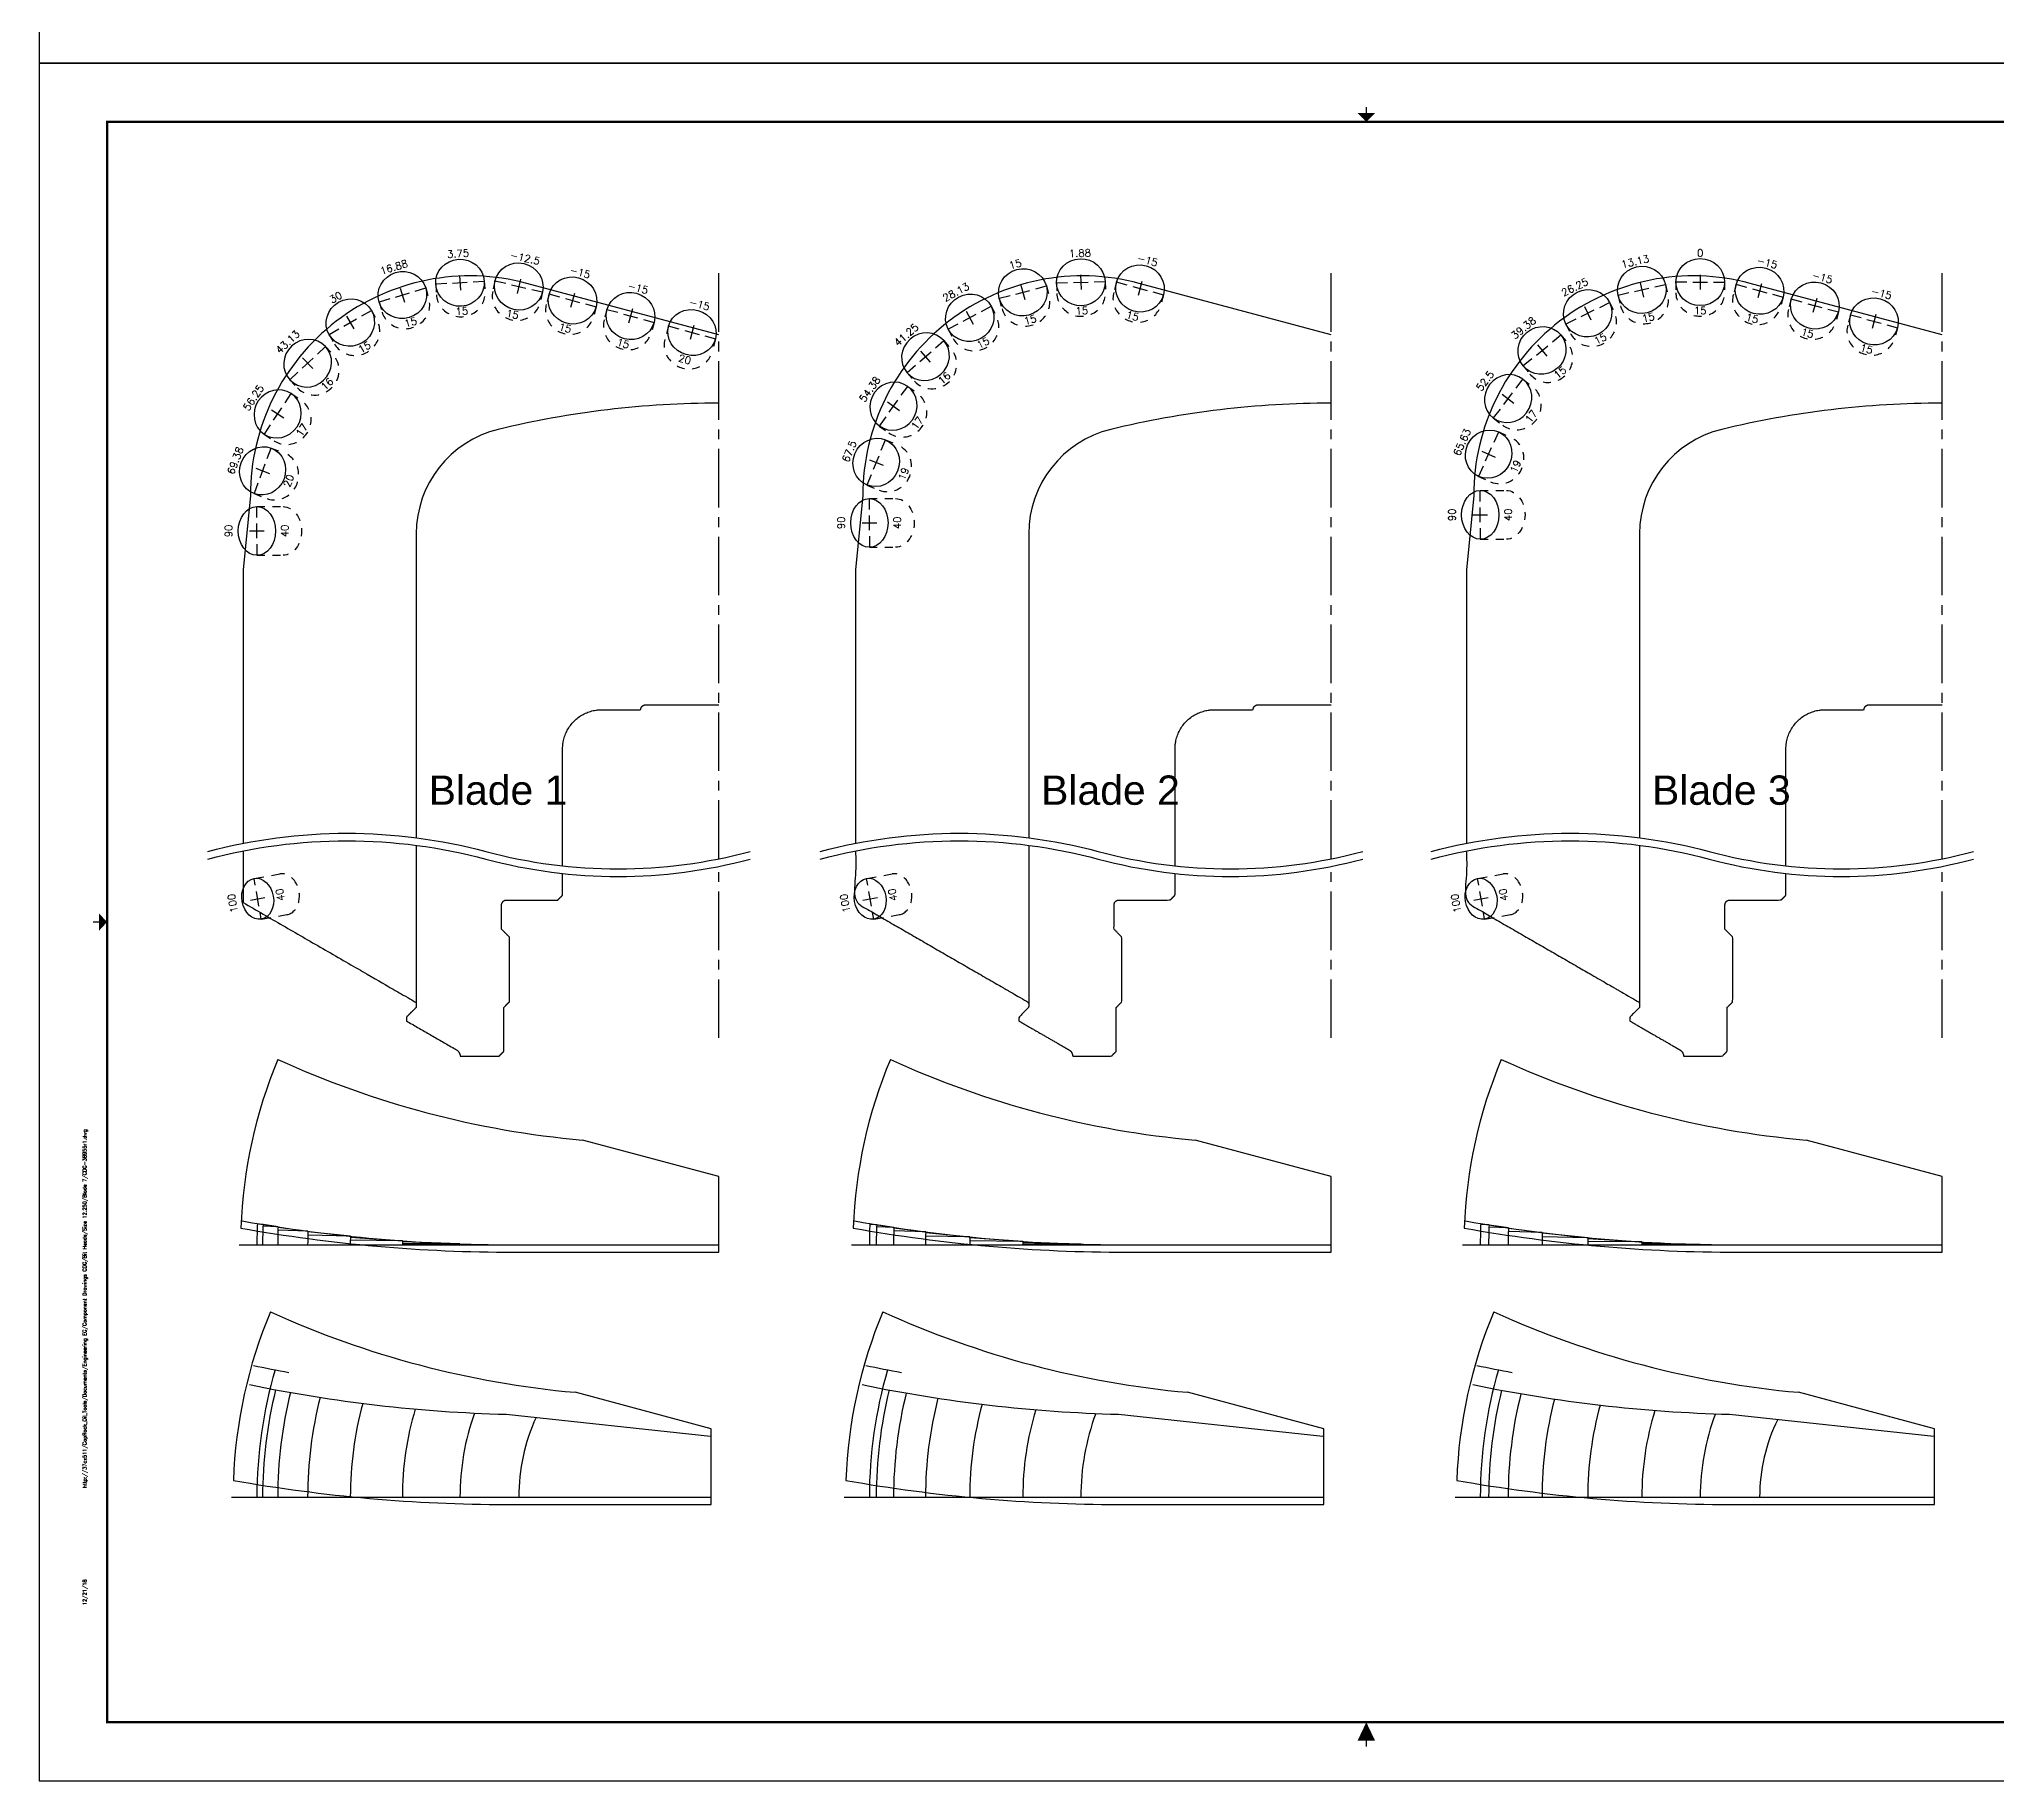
# Model space of a CAD drawing. Header units: inches. Extents: x -35.5 to 32.5, y -59 to 0.4.
# Drawn here: x -35.47 to -10.39, y -58.97 to -36.66 of the extents above; entities that cross this region are included whole.
import ezdxf
from ezdxf.enums import TextEntityAlignment as Align

# ---------------------------------------------------------------- set-up
doc = ezdxf.new("R2010")
doc.units = ezdxf.units.IN
doc.header["$MEASUREMENT"] = 0
doc.header["$PDMODE"] = 35
doc.linetypes.add('CENTER2', pattern=[1.125, 0.75, -0.125, 0.125, -0.125])
doc.linetypes.add('HIDDEN2', pattern=[0.1875, 0.125, -0.0625])
doc.layers.get('Defpoints').update_dxf_attribs({"color": 10})
for name, color, linetype, true_color in [('Blade_1', 30, 'Continuous', 0xff7f00), ('Blade_2', 7, 'Continuous', 0xcccc00), ('Blade_3', 7, 'Continuous', 0x00cc00)]:
    doc.layers.add(name, color=color, linetype=linetype, true_color=true_color)
for name, color, linetype in [('CLine', 5, 'CENTER2'), ('TEXT', 3, 'Continuous'), ('Title Block', 7, 'Continuous')]:
    doc.layers.add(name, color=color, linetype=linetype)
doc.styles.add('RomanD', font='romand.shx', dxfattribs={"width": 0.9})
doc.styles.add('RomanS', font='romans')
doc.styles.get("Standard").update_dxf_attribs({"font": 'arial.ttf'})

# ---------------------------------------------------------------- blocks, each defined once
blk = doc.blocks.new('COT_Dblock')
at = {"layer": 'Defpoints'}
blk.add_point((0.188, 0.188), dxfattribs=at)
at = {"layer": 'Title Block', "color": 8}
blk.add_lwpolyline([(0, 0), (34, 0), (34, 22), (0, 22)], close=True, dxfattribs=at)
at = {"layer": 'Title Block', "const_width": 0.015}
for points in [[(17, 21.438), (17, 21.363)], [(0.69, 11), (0.765, 11)], [(17, 0.438), (17, 0.513)]]:
    blk.add_lwpolyline(points, dxfattribs=at)
at = {"layer": 'Title Block', "const_width": 0.03}
blk.add_lwpolyline([(33.13, 21.25), (0.87, 21.25), (0.87, 0.75), (33.13, 0.75)], close=True, dxfattribs=at)
at = {"layer": 'Title Block'}
for points in [[(16.887, 21.363), (17.113, 21.363), (17, 21.25)], [(0.765, 10.887), (0.765, 11.113), (0.87, 11)], [(16.887, 0.513), (17.113, 0.513), (17, 0.75)]]:
    blk.add_solid(points, dxfattribs=at)
at = {"layer": 'Title Block', "color": 1, "style": 'RomanS', "flags": 8}
for tag, p in [('FNAME', (0.62, 3.75)), ('REVDATE', (0.62, 2.25)), ('USER', (0.62, 0.75))]:
    blk.add_attdef(tag, text='', height=0.047, rotation=90, dxfattribs=at).set_placement(p, align=Align.BOTTOM_LEFT)
at = {"layer": 'Title Block', "color": 3, "style": 'RomanS', "flags": 8}
blk.add_attdef('DRAWN', text='', height=0.11, dxfattribs=at).set_placement((28.7, 1.984), align=Align.MIDDLE_CENTER)
for tag, p in [('DDATE', (28.356, 1.672)), ('CHECK', (28.356, 1.406)), ('MATRL', (28.356, 1.149)), ('PDATE', (28.356, 0.883)), ('SCALE', (29.896, 0.855)), ('SHEET', (32.005, 0.855))]:
    blk.add_attdef(tag, text='', height=0.094, dxfattribs=at).set_placement(p, align=Align.MIDDLE_LEFT)
at = {"layer": 'Title Block', "color": 3, "style": 'RomanD', "width": 0.9, "flags": 8}
for tag, height, p in [('TITL1', 0.125, (31.337, 1.684)), ('TITL2', 0.094, (31.337, 1.514)), ('TITL3', 0.094, (31.337, 1.374))]:
    blk.add_attdef(tag, text='', height=height, dxfattribs=at).set_placement(p, align=Align.MIDDLE_CENTER)
at = {"layer": 'Title Block', "color": 3, "style": 'RomanS', "flags": 8}
for tag, p in [('FSCM#', (30.337, 1.121)), ('DWG#', (31.81, 1.121)), ('REV#', (32.97, 1.121))]:
    blk.add_attdef(tag, text='', height=0.094, dxfattribs=at).set_placement(p, align=Align.TOP_CENTER)
blk = doc.blocks.new('CMark')
at = {"layer": 'CLine'}
for p, q in [((-0.094, 0), (0.094, 0)), ((0, 0.094), (0, -0.094))]:
    blk.add_line(p, q, dxfattribs=at)
blk = doc.blocks.new('1313@40')
for p, q in [((-0.265, 0), (-0.177, 0)), ((0.177, 0), (0.264, 0))]:
    blk.add_line(p, q)
at = {"color": 8, "linetype": 'HIDDEN2'}
for p, q in [((-0.265, 0), (-0.265, -0.334)), ((0.264, 0), (0.264, -0.334))]:
    blk.add_line(p, q, dxfattribs=at)
blk.add_ellipse((0, 0), major_axis=(0.265, 0), ratio=0.765974)
blk.add_ellipse((0, -0.334), major_axis=(-0.265, 0), ratio=0.765974, start_param=0, end_param=3.141593, dxfattribs=at)
blk.add_blockref('CMark', (0, 0))
at = {"style": 'RomanS'}
blk.add_text('40', height=0.094, dxfattribs=at).set_placement((0, -0.292), align=Align.MIDDLE_CENTER)
blk.add_attdef('ANG', text='', height=0.094, dxfattribs=at).set_placement((0, 0.251), align=Align.BOTTOM_CENTER)
blk = doc.blocks.new('1613@20')
for p, q in [((-0.17, 0), (-0.312, 0)), ((0.171, 0), (0.312, 0))]:
    blk.add_line(p, q)
at = {"color": 8, "linetype": 'HIDDEN2', "ltscale": 0.5}
blk.add_line((-0.312, 0), (-0.312, -0.178), dxfattribs=at)
at = {"color": 8, "linetype": 'HIDDEN2', "ltscale": 0.5, "flags": 128}
blk.add_lwpolyline([(0.312, 0), (0.312, -0.178)], dxfattribs=at)
blk.add_ellipse((0, 0), major_axis=(-0.312, 0), ratio=0.939693, start_param=-3.141592653589793, end_param=3.141592653589793)
at = {"color": 8, "linetype": 'HIDDEN2', "ltscale": 0.5}
blk.add_ellipse((0, -0.178), major_axis=(-0.312, 0), ratio=0.939693, start_param=0, end_param=3.141593, dxfattribs=at)
blk.add_blockref('CMark', (0, 0))
at = {"style": 'RomanS'}
blk.add_text('20', height=0.094, dxfattribs=at).set_placement((0, -0.356), align=Align.MIDDLE_CENTER)
blk.add_attdef('ANG', text='', height=0.094, dxfattribs=at).set_placement((0, 0.298), align=Align.BOTTOM_CENTER)
blk = doc.blocks.new('1613@15')
for p, q in [((-0.17, 0), (-0.312, 0)), ((0.171, 0), (0.312, 0))]:
    blk.add_line(p, q)
at = {"color": 8, "linetype": 'HIDDEN2', "ltscale": 0.5}
blk.add_line((-0.312, 0), (-0.312, -0.135), dxfattribs=at)
at = {"color": 8, "linetype": 'HIDDEN2', "ltscale": 0.5, "flags": 128}
blk.add_lwpolyline([(0.312, 0), (0.312, -0.135)], dxfattribs=at)
blk.add_ellipse((0, 0), major_axis=(-0.312, 0), ratio=0.965926, start_param=-3.141592653589793, end_param=3.141592653589793)
at = {"color": 8, "linetype": 'HIDDEN2', "ltscale": 0.5}
blk.add_ellipse((0, -0.135), major_axis=(-0.312, 0), ratio=0.965926, start_param=0, end_param=3.141593, dxfattribs=at)
blk.add_blockref('CMark', (0, 0))
at = {"style": 'RomanS'}
blk.add_text('15', height=0.094, dxfattribs=at).set_placement((0, -0.364), align=Align.MIDDLE_CENTER)
blk.add_attdef('ANG', text='', height=0.094, dxfattribs=at).set_placement((0, 0.298), align=Align.BOTTOM_CENTER)
blk = doc.blocks.new('1613@16')
for p, q in [((-0.17, 0), (-0.312, 0)), ((0.171, 0), (0.312, 0))]:
    blk.add_line(p, q)
at = {"color": 8, "linetype": 'HIDDEN2', "ltscale": 0.5}
blk.add_line((-0.312, 0), (-0.312, -0.143), dxfattribs=at)
at = {"color": 8, "linetype": 'HIDDEN2', "ltscale": 0.5, "flags": 128}
blk.add_lwpolyline([(0.312, 0), (0.312, -0.143)], dxfattribs=at)
at = {"extrusion": (0, 0, -1)}
blk.add_ellipse((0, 0), major_axis=(-0.312, 0), ratio=0.961248, start_param=-3.141592653589793, end_param=3.141592653589793, dxfattribs=at)
at = {"color": 8, "linetype": 'HIDDEN2', "ltscale": 0.5}
blk.add_ellipse((0, -0.143), major_axis=(0.312, 0), ratio=0.953717, start_param=3.141593, end_param=6.283185, dxfattribs=at)
blk.add_blockref('CMark', (0, 0))
at = {"style": 'RomanS'}
blk.add_text('16', height=0.094, dxfattribs=at).set_placement((0, -0.364), align=Align.MIDDLE_CENTER)
blk.add_attdef('ANG', text='', height=0.094, dxfattribs=at).set_placement((0, 0.298), align=Align.BOTTOM_CENTER)
blk = doc.blocks.new('1613@17')
for p, q in [((-0.17, 0), (-0.313, 0)), ((0.171, 0), (0.312, 0))]:
    blk.add_line(p, q)
at = {"color": 8, "linetype": 'HIDDEN2', "ltscale": 0.5}
blk.add_line((-0.313, 0), (-0.313, -0.152), dxfattribs=at)
at = {"color": 8, "linetype": 'HIDDEN2', "ltscale": 0.5, "flags": 128}
blk.add_lwpolyline([(0.312, 0), (0.312, -0.152)], dxfattribs=at)
blk.add_ellipse((0, 0), major_axis=(-0.312, 0), ratio=0.95632, start_param=3.141593, end_param=9.424778)
at = {"color": 8, "linetype": 'HIDDEN2', "ltscale": 0.5}
blk.add_ellipse((0, -0.152), major_axis=(-0.312, 0), ratio=0.95632, start_param=0, end_param=3.141593, dxfattribs=at)
blk.add_blockref('CMark', (0, 0))
at = {"style": 'RomanS'}
blk.add_text('17', height=0.094, dxfattribs=at).set_placement((0.001, -0.373), align=Align.MIDDLE_CENTER)
blk.add_attdef('ANG', text='', height=0.094, dxfattribs=at).set_placement((0, 0.298), align=Align.BOTTOM_CENTER)
blk = doc.blocks.new('1613@40')
for p, q in [((-0.17, 0), (-0.312, 0)), ((0.171, 0), (0.312, 0))]:
    blk.add_line(p, q)
at = {"color": 8, "linetype": 'HIDDEN2', "ltscale": 0.5}
blk.add_line((-0.312, 0), (-0.312, -0.334), dxfattribs=at)
at = {"color": 8, "linetype": 'HIDDEN2', "ltscale": 0.5, "flags": 128}
blk.add_lwpolyline([(0.312, 0), (0.312, -0.334)], dxfattribs=at)
at = {"extrusion": (0, 0, -1)}
blk.add_ellipse((0, 0), major_axis=(-0.312, 0), ratio=0.76608, start_param=3.141593, end_param=9.424778, dxfattribs=at)
at = {"color": 8, "linetype": 'HIDDEN2', "ltscale": 0.5, "extrusion": (0, 0, -1)}
blk.add_ellipse((0, -0.334), major_axis=(-0.312, 0), ratio=0.76608, start_param=3.141593, end_param=6.283185, dxfattribs=at)
blk.add_blockref('CMark', (0, 0))
at = {"style": 'RomanS'}
blk.add_text('40', height=0.094, dxfattribs=at).set_placement((0, -0.356), align=Align.MIDDLE_CENTER)
blk.add_attdef('ANG', text='', height=0.094, dxfattribs=at).set_placement((0, 0.287), align=Align.BOTTOM_CENTER)
blk = doc.blocks.new('1613@19')
for p, q in [((-0.17, 0), (-0.313, 0)), ((0.171, 0), (0.312, 0))]:
    blk.add_line(p, q)
at = {"color": 8, "linetype": 'HIDDEN2', "ltscale": 0.5}
blk.add_line((-0.313, 0), (-0.313, -0.169), dxfattribs=at)
at = {"color": 8, "linetype": 'HIDDEN2', "ltscale": 0.5, "flags": 128}
blk.add_lwpolyline([(0.312, 0), (0.312, -0.169)], dxfattribs=at)
at = {"extrusion": (0, 0, -1)}
blk.add_ellipse((0, 0), major_axis=(-0.312, 0), ratio=0.945519, start_param=3.141593, end_param=9.424778, dxfattribs=at)
at = {"color": 8, "linetype": 'HIDDEN2', "ltscale": 0.5}
blk.add_ellipse((0, -0.169), major_axis=(0.312, 0), ratio=0.945519, start_param=3.141593, end_param=6.283185, dxfattribs=at)
blk.add_blockref('CMark', (0, 0))
at = {"style": 'RomanS'}
blk.add_text('19', height=0.094, dxfattribs=at).set_placement((0, -0.379), align=Align.MIDDLE_CENTER)
blk.add_attdef('ANG', text='', height=0.094, dxfattribs=at).set_placement((0, 0.298), align=Align.BOTTOM_CENTER)

msp = doc.modelspace()

# ---------------------------------------------------------------- linework, layer by layer
for p, q in [((-26.76603, -40.44541), (-29.22403, -39.78679)), ((-18.92092, -40.44541), (-21.37892, -39.78679)), ((-11.09572, -40.44541), (-13.55372, -39.78679)), ((-32.76603, -42.50466), (-32.85978, -43.45475)), ((-24.92092, -42.50466), (-25.01467, -43.45475)), ((-17.09572, -42.50466), (-17.18947, -43.45475)), ((-32.85978, -43.45475), (-32.85978, -46.9589)), ((-25.01467, -43.45475), (-25.01467, -46.9589)), ((-17.18947, -43.45475), (-17.18947, -46.9589)), ((-30.64103, -46.98469), (-30.64103, -49.01584)), ((-22.79592, -46.98469), (-22.79592, -49.01584)), ((-14.97072, -46.98469), (-14.97072, -49.01584))]:
    msp.add_line(p, q)
at = {"color": 7, "linetype": 'Continuous'}
for p, q in [((-26.76603, -51.22727), (-28.50926, -50.76017)), ((-18.92092, -51.22727), (-20.66415, -50.76017)), ((-11.09572, -51.22727), (-12.83894, -50.76017)), ((-26.76603, -52.19602), (-26.76603, -51.22727)), ((-18.92092, -52.19602), (-18.92092, -51.22727)), ((-11.09572, -52.19602), (-11.09572, -51.22727)), ((-29.39103, -52.19602), (-26.76603, -52.19602)), ((-21.54592, -52.19602), (-18.92092, -52.19602)), ((-13.72072, -52.19602), (-11.09572, -52.19602)), ((-26.86176, -54.45811), (-28.60498, -53.99101)), ((-19.01665, -54.45811), (-20.75988, -53.99101)), ((-11.19145, -54.45811), (-12.93467, -53.99101)), ((-26.86176, -55.42686), (-26.86176, -54.45811)), ((-19.01665, -55.42686), (-19.01665, -54.45811)), ((-11.19145, -55.42686), (-11.19145, -54.45811)), ((-29.48676, -55.42686), (-26.86176, -55.42686)), ((-21.64165, -55.42686), (-19.01665, -55.42686)), ((-13.81645, -55.42686), (-11.19145, -55.42686))]:
    msp.add_line(p, q, dxfattribs=at)
for points in [[(-33.311, -47.06333, -0.1312544), (-29.74983, -47.06333, 0.1312544), (-26.36288, -47.06333)], [(-25.46589, -47.06333, -0.1312544), (-21.90472, -47.06333, 0.1312544), (-18.51777, -47.06333)], [(-17.64068, -47.06333, -0.1312544), (-14.07951, -47.06333, 0.1312544), (-10.69257, -47.06333)], [(-33.311, -47.16084, -0.1312544), (-29.74983, -47.16084, 0.1312544), (-26.36288, -47.16084)], [(-25.46589, -47.16084, -0.1312544), (-21.90472, -47.16084, 0.1312544), (-18.51777, -47.16084)], [(-17.64068, -47.16084, -0.1312544), (-14.07951, -47.16084, 0.1312544), (-10.69257, -47.16084)]]:
    msp.add_lwpolyline(points, format="xyb")
for centre, radius, start, end in [((-29.95228, -42.50466), 2.81375, 75, 180), ((-22.10717, -42.50466), 2.81375, 75, 180), ((-14.28197, -42.50466), 2.81375, 75, 180), ((-26.76603, -52.10227), 6.125, 157.195623, 177.995729), ((-18.92092, -52.10227), 6.125, 157.195623, 177.995729), ((-11.09572, -52.10227), 6.125, 157.195623, 177.995729), ((-29.39103, -32.19602), 20, 259.932245, 270), ((-21.54592, -32.19602), 20, 259.932245, 270), ((-13.72072, -32.19602), 20, 259.932245, 270), ((-26.86176, -55.33311), 6.125, 157.195623, 177.995729), ((-19.01665, -55.33311), 6.125, 157.195623, 177.995729), ((-11.19145, -55.33311), 6.125, 157.195623, 177.995729), ((-29.48676, -35.42686), 20, 259.932245, 270), ((-21.64165, -35.42686), 20, 259.932245, 270), ((-13.81645, -35.42686), 20, 259.932245, 270)]:
    msp.add_arc(centre, radius, start, end)
for centre in [(-27.43731, -38.80815), (-19.5922, -38.80815), (-11.767, -38.80815), (-27.53304, -42.03899), (-19.68793, -42.03899), (-11.86272, -42.03899)]:
    msp.add_arc(centre, 12, 245.507161, 264.875, dxfattribs=at)
for points in [[(-32.85978, -47.0564), (-32.85978, -47.3866), (-32.85978, -47.7168)], [(-28.76603, -47.6228), (-28.76603, -47.48371), (-28.76603, -47.34462)], [(-28.82853, -47.6853), (-28.79728, -47.65405), (-28.76603, -47.6228)], [(-29.44838, -48.1592), (-29.49783, -48.10975), (-29.54728, -48.0603)], [(-29.44838, -48.99015), (-29.44838, -48.57467), (-29.44838, -48.1592)], [(-29.51853, -49.0603), (-29.48346, -49.02522), (-29.44838, -48.99015)], [(-29.51853, -49.6228), (-29.51853, -49.34155), (-29.51853, -49.0603)], [(-30.76603, -49.1853), (-30.76603, -49.20977), (-30.76603, -49.23424)], [(-29.58103, -49.6853), (-29.54978, -49.65405), (-29.51853, -49.6228)], [(-30.07853, -49.6853), (-29.82978, -49.6853), (-29.58103, -49.6853)]]:
    msp.add_open_spline(points, degree=2, dxfattribs=at)
for points, weights, knots in [([(-25.01467, -47.0564), (-25.01467, -47.3866), (-25.01467, -47.7168), (-24.0928, -48.24904), (-23.17092, -48.78129), (-22.99124, -48.88503), (-22.81155, -48.98877), (-22.79592, -48.9978), (-22.79592, -49.01584), (-22.79592, -49.03159), (-22.79592, -49.04735), (-22.79592, -49.0603), (-22.80508, -49.06945), (-22.863, -49.12737), (-22.92092, -49.1853), (-22.92092, -49.20977), (-22.92092, -49.23424), (-22.60061, -49.41917), (-22.2803, -49.60411), (-22.23342, -49.63117), (-22.23342, -49.6853), (-21.98467, -49.6853), (-21.73592, -49.6853), (-21.70467, -49.65405), (-21.67342, -49.6228), (-21.67342, -49.34155), (-21.67342, -49.0603), (-21.63835, -49.02522), (-21.60327, -48.99015), (-21.60327, -48.57467), (-21.60327, -48.1592), (-21.65272, -48.10975), (-21.70217, -48.0603), (-21.70217, -47.90405), (-21.70217, -47.7478), (-21.70217, -47.6853), (-21.63967, -47.6853), (-21.31155, -47.6853), (-20.98342, -47.6853), (-20.95217, -47.65405), (-20.92092, -47.6228), (-20.92092, -47.48371), (-20.92092, -47.34462)], [1, 1, 1, 1, 1, 1, 1, 0.866025403784, 1, 1, 1, 0.923879532511, 1, 1, 1, 1, 1, 1, 1, 0.866025403784, 1, 1, 1, 1, 1, 1, 1, 1, 1, 1, 1, 1, 1, 1, 1, 0.707106781187, 1, 1, 1, 1, 1, 1, 1], [4.59383811, 4.59383811, 4.59383811, 4.8139707, 4.8139707, 5.8139707, 5.8139707, 6.8139707, 6.8139707, 7.86116825, 7.86116825, 8.86116825, 8.86116825, 9.64656642, 9.64656642, 10.64656642, 10.64656642, 11.64656642, 11.64656642, 12.64656642, 12.64656642, 13.69376397, 13.69376397, 14.69376397, 14.69376397, 15.69376397, 15.69376397, 16.69376397, 16.69376397, 17.69376397, 17.69376397, 18.69376397, 18.69376397, 19.69376397, 19.69376397, 20.69376397, 20.69376397, 22.26456029, 22.26456029, 23.26456029, 23.26456029, 24.26456029, 24.26456029, 24.41291801, 24.41291801, 24.41291801]), ([(-17.18947, -47.0564), (-17.18947, -47.3866), (-17.18947, -47.7168), (-16.26759, -48.24904), (-15.34572, -48.78129), (-15.16603, -48.88503), (-14.98634, -48.98877), (-14.97072, -48.9978), (-14.97072, -49.01584), (-14.97072, -49.03159), (-14.97072, -49.04735), (-14.97072, -49.0603), (-14.97987, -49.06945), (-15.0378, -49.12737), (-15.09572, -49.1853), (-15.09572, -49.20977), (-15.09572, -49.23424), (-14.77541, -49.41917), (-14.45509, -49.60411), (-14.40822, -49.63117), (-14.40822, -49.6853), (-14.15947, -49.6853), (-13.91072, -49.6853), (-13.87947, -49.65405), (-13.84822, -49.6228), (-13.84822, -49.34155), (-13.84822, -49.0603), (-13.81314, -49.02522), (-13.77807, -48.99015), (-13.77807, -48.57467), (-13.77807, -48.1592), (-13.82752, -48.10975), (-13.87697, -48.0603), (-13.87697, -47.90405), (-13.87697, -47.7478), (-13.87697, -47.6853), (-13.81447, -47.6853), (-13.48634, -47.6853), (-13.15822, -47.6853), (-13.12697, -47.65405), (-13.09572, -47.6228), (-13.09572, -47.48371), (-13.09572, -47.34462)], [1, 1, 1, 1, 1, 1, 1, 0.866025403784, 1, 1, 1, 0.923879532511, 1, 1, 1, 1, 1, 1, 1, 0.866025403784, 1, 1, 1, 1, 1, 1, 1, 1, 1, 1, 1, 1, 1, 1, 1, 0.707106781187, 1, 1, 1, 1, 1, 1, 1], [4.59383811, 4.59383811, 4.59383811, 4.8139707, 4.8139707, 5.8139707, 5.8139707, 6.8139707, 6.8139707, 7.86116825, 7.86116825, 8.86116825, 8.86116825, 9.64656642, 9.64656642, 10.64656642, 10.64656642, 11.64656642, 11.64656642, 12.64656642, 12.64656642, 13.69376397, 13.69376397, 14.69376397, 14.69376397, 15.69376397, 15.69376397, 16.69376397, 16.69376397, 17.69376397, 17.69376397, 18.69376397, 18.69376397, 19.69376397, 19.69376397, 20.69376397, 20.69376397, 22.26456029, 22.26456029, 23.26456029, 23.26456029, 24.26456029, 24.26456029, 24.41291801, 24.41291801, 24.41291801]), ([(-32.85978, -47.7168), (-31.93791, -48.24904), (-31.01603, -48.78129), (-30.83635, -48.88503), (-30.65666, -48.98877), (-30.64103, -48.9978), (-30.64103, -49.01584), (-30.64103, -49.03159), (-30.64103, -49.04735), (-30.64103, -49.0603), (-30.65019, -49.06945), (-30.70811, -49.12737), (-30.76603, -49.1853)], [1, 1, 1, 1, 1, 0.866025403784, 1, 1, 1, 0.923879532511, 1, 1, 1], [4.8139707, 4.8139707, 4.8139707, 5.8139707, 5.8139707, 6.8139707, 6.8139707, 7.86116825, 7.86116825, 8.86116825, 8.86116825, 9.64656642, 9.64656642, 10.64656642, 10.64656642, 10.64656642]), ([(-29.54728, -48.0603), (-29.54728, -47.90405), (-29.54728, -47.7478), (-29.54728, -47.6853), (-29.48478, -47.6853), (-29.15666, -47.6853), (-28.82853, -47.6853)], [1, 1, 1, 0.707106781187, 1, 1, 1], [19.69376397, 19.69376397, 19.69376397, 20.69376397, 20.69376397, 22.26456029, 22.26456029, 23.26456029, 23.26456029, 23.26456029]), ([(-30.76603, -49.23424), (-30.44572, -49.41917), (-30.12541, -49.60411), (-30.07853, -49.63117), (-30.07853, -49.6853)], [1, 1, 1, 0.866025403784, 1], [11.64656642, 11.64656642, 11.64656642, 12.64656642, 12.64656642, 13.69376397, 13.69376397, 13.69376397])]:
    msp.add_rational_spline(points, weights, degree=2, knots=knots, dxfattribs=at)
at = {"layer": 'CLine'}
for p, q in [((-26.76603, -49.45205), (-26.76603, -47.255)), ((-18.92092, -49.45205), (-18.92092, -47.255)), ((-11.09572, -49.45205), (-11.09572, -47.255))]:
    msp.add_line(p, q, dxfattribs=at)
at = {"layer": 'Defpoints', "linetype": 'Continuous'}
for p, q in [((-32.90957, -52.10227), (-26.76603, -52.10227)), ((-25.06446, -52.10227), (-18.92092, -52.10227)), ((-17.23926, -52.10227), (-11.09572, -52.10227)), ((-29.48922, -54.27256), (-26.87169, -54.55133)), ((-21.64411, -54.27256), (-19.02658, -54.55133)), ((-13.81891, -54.27256), (-11.20137, -54.55133)), ((-33.0053, -55.33311), (-26.86176, -55.33311)), ((-25.16019, -55.33311), (-19.01665, -55.33311)), ((-17.33499, -55.33311), (-11.19145, -55.33311))]:
    msp.add_line(p, q, dxfattribs=at)
at = {"layer": 'Defpoints'}
for centre, radius, start, end in [((-29.39103, -32.19602), 19.90625, 259.932245, 270), ((-21.54592, -32.19602), 19.90625, 259.932245, 270), ((-13.72072, -32.19602), 19.90625, 259.932245, 270), ((-28.97319, -35.40462), 18.625, 258.376864, 259.797239), ((-21.12808, -35.40462), 18.625, 258.376864, 259.797239), ((-13.30287, -35.40462), 18.625, 258.376864, 259.797239), ((-28.97319, -35.40462), 18.875, 258.376864, 268.433365), ((-21.12808, -35.40462), 18.875, 258.376864, 268.433365), ((-13.30287, -35.40462), 18.875, 258.376864, 268.433365)]:
    msp.add_arc(centre, radius, start, end, dxfattribs=at)
at = {"layer": 'TEXT'}
for p, q in [((-32.60334, -51.84137), (-32.67576, -51.83813)), ((-32.67537, -51.82959), (-32.60334, -51.84137)), ((-32.41128, -51.87181), (-32.6043, -51.86393)), ((-32.41128, -51.87181), (-32.60338, -51.84233)), ((-32.41143, -51.87558), (-32.02889, -51.92672)), ((-24.74313, -51.84383), (-24.83073, -51.83995)), ((-24.83027, -51.82965), (-24.74313, -51.84383)), ((-24.52268, -51.87844), (-24.74422, -51.86959)), ((-24.52268, -51.87844), (-24.74319, -51.84509)), ((-24.52285, -51.88271), (-24.11509, -51.93578)), ((-16.89866, -51.84696), (-17.00563, -51.84225)), ((-17.00507, -51.82975), (-16.89866, -51.84696)), ((-16.65015, -51.88554), (-16.89986, -51.8758)), ((-16.65015, -51.88554), (-16.89873, -51.84855)), ((-16.65034, -51.89033), (-16.21796, -51.94501)), ((-32.02889, -51.92672), (-32.41284, -51.91391)), ((-31.4843, -51.9919), (-32.03037, -51.97913)), ((-31.4843, -51.9919), (-32.02913, -51.93429)), ((-30.81812, -52.05105), (-31.48522, -52.04262)), ((-31.48455, -52.00315), (-30.81812, -52.05105)), ((-30.08057, -52.09032), (-30.81842, -52.08766)), ((-30.08057, -52.09032), (-30.81827, -52.06475)), ((-24.11509, -51.93578), (-24.52428, -51.92266)), ((-23.55039, -52.00109), (-24.11651, -51.98872)), ((-24.11534, -51.94391), (-23.55039, -52.00109)), ((-22.87075, -52.05813), (-23.5512, -52.05053)), ((-22.87075, -52.05813), (-23.55063, -52.01279)), ((-22.12749, -52.09377), (-22.87098, -52.0918)), ((-22.12749, -52.09377), (-22.87088, -52.07204)), ((-16.21796, -51.94501), (-16.65176, -51.93169)), ((-15.63401, -52.01011), (-16.21932, -51.99822)), ((-15.63401, -52.01011), (-16.21822, -51.95369)), ((-14.94198, -52.06477), (-15.63473, -52.05802)), ((-15.63424, -52.02222), (-14.94198, -52.06477)), ((-14.19418, -52.09664), (-14.94216, -52.09528)), ((-14.19418, -52.09664), (-14.94209, -52.07884))]:
    msp.add_line(p, q, dxfattribs=at)
for centre, radius, start in [((-26.76603, -52.10227), 5.91563, 177.356756), ((-26.76603, -52.10227), 5.84313, 177.44088), ((-26.76603, -52.10227), 5.64994, 177.662323), ((-18.92092, -52.10227), 5.91563, 177.356756), ((-18.92092, -52.10227), 5.82794, 177.458437), ((-18.92092, -52.10227), 5.60623, 177.711853), ((-11.09572, -52.10227), 5.91563, 177.356756), ((-11.09572, -52.10227), 5.80856, 177.480809), ((-11.09572, -52.10227), 5.55866, 177.765496), ((-26.76603, -52.10227), 5.26578, 178.089526), ((-26.76603, -52.10227), 4.71956, 178.660025), ((-26.76603, -52.10227), 4.05241, 179.275797), ((-26.76603, -52.10227), 3.31456, 179.7935), ((-18.92092, -52.10227), 5.19683, 178.164129), ((-18.92092, -52.10227), 4.63057, 178.748001), ((-18.92092, -52.10227), 3.95007, 179.359813), ((-18.92092, -52.10227), 3.20658, 179.84817), ((-11.09572, -52.10227), 5.12466, 178.241478), ((-11.09572, -52.10227), 4.53923, 178.836623), ((-11.09572, -52.10227), 3.84644, 179.441431), ((-11.09572, -52.10227), 3.09846, 179.895869), ((-26.86176, -55.33311), 5.8199, 163.729152), ((-19.01665, -55.33311), 5.8199, 163.729152), ((-11.19145, -55.33311), 5.8199, 163.729152), ((-26.86176, -55.33311), 5.7474, 166.15818), ((-26.86176, -55.33311), 5.55422, 166.034714), ((-26.86176, -55.33311), 5.17005, 165.696035), ((-26.86176, -55.33311), 4.62383, 164.94755), ((-19.01665, -55.33311), 5.73222, 166.149494), ((-19.01665, -55.33311), 5.5105, 166.002701), ((-19.01665, -55.33311), 5.1011, 165.620421), ((-19.01665, -55.33311), 4.53484, 164.78899), ((-11.19145, -55.33311), 5.71283, 166.138162), ((-11.19145, -55.33311), 5.46293, 165.966066), ((-11.19145, -55.33311), 5.02893, 165.535921), ((-11.19145, -55.33311), 4.4435, 164.613765), ((-26.86176, -55.33311), 3.95668, 163.428591), ((-26.86176, -55.33311), 3.21883, 160.470432), ((-26.86176, -55.33311), 2.46583, 155.570014), ((-19.01665, -55.33311), 3.85435, 163.11557), ((-19.01665, -55.33311), 3.11085, 159.865224), ((-11.19145, -55.33311), 3.75072, 162.771529), ((-11.19145, -55.33311), 3.00274, 159.19961), ((-11.19145, -55.33311), 2.24183, 153.660167)]:
    msp.add_arc(centre, radius, start, 180, dxfattribs=at)

# ---------------------------------------------------------------- block references
at = {"rotation": 99.99999999999999}
for p in [(-32.67153, -47.66957), (-24.82642, -47.66957), (-17.00122, -47.66957)]:
    msp.add_blockref('1313@40', p, dxfattribs=at).add_auto_attribs({'ANG': '100'})
at = {"layer": 'Blade_1'}
for name, p, rotation, values in [('1613@15', (-30.08059, -39.77807), 3.75, {'ANG': '3.75'}), ('1613@15', (-30.81844, -39.93601), 16.88, {'ANG': '16.88'}), ('1613@15', (-29.32759, -39.82663), 347.5, {'ANG': '-12.5'}), ('1613@15', (-28.6387, -40.00613), 345, {'ANG': '-15'}), ('1613@15', (-31.48559, -40.28854), 30, {'ANG': '30'}), ('1613@15', (-27.89629, -40.20506), 345, {'ANG': '-15'}), ('1613@20', (-27.10867, -40.4161), 345, {'ANG': '-15'}), ('1613@16', (-32.03181, -40.80913), 43.13, {'ANG': '43.13'}), ('1613@17', (-32.41598, -41.45858), 56.25, {'ANG': '56.25'}), ('1613@20', (-32.60917, -42.188), 69.38, {'ANG': '69.38'}), ('1613@40', (-32.68166, -42.95797), 90, {'ANG': '90'})]:
    msp.add_blockref(name, p, dxfattribs=dict(at, rotation=rotation)).add_auto_attribs(values)
at = {"layer": 'Blade_2'}
for name, p, rotation, values in [('1613@15', (-22.12751, -39.77228), 1.88, {'ANG': '1.88'}), ('1613@15', (-22.871, -39.90109), 15, {'ANG': '15'}), ('1613@15', (-21.36999, -39.85213), 345, {'ANG': '-15'}), ('1613@15', (-23.55149, -40.22712), 28.13, {'ANG': '28.13'}), ('1613@16', (-24.11775, -40.72584), 41.24999999999999, {'ANG': '41.25'}), ('1613@17', (-24.52715, -41.35969), 54.38, {'ANG': '54.38'}), ('1613@19', (-24.74887, -42.08094), 67.5, {'ANG': '67.5'}), ('1613@40', (-24.83655, -42.85472), 90, {'ANG': '90'})]:
    msp.add_blockref(name, p, dxfattribs=dict(at, rotation=rotation)).add_auto_attribs(values)
at = {"layer": 'Blade_3'}
msp.add_blockref('1613@15', (-14.19418, -39.77074), dxfattribs=at).add_auto_attribs({'ANG': '0'})
for name, p, rotation, values in [('1613@15', (-14.94216, -39.87022), 13.13, {'ANG': '13.13'}), ('1613@15', (-13.43328, -39.88156), 345, {'ANG': '-15'}), ('1613@15', (-15.63495, -40.16925), 26.25, {'ANG': '26.25'}), ('1613@15', (-12.72594, -40.07109), 345, {'ANG': '-15'}), ('1613@15', (-11.96846, -40.27406), 345, {'ANG': '-15'}), ('1613@15', (-16.22038, -40.64532), 39.38, {'ANG': '39.38'}), ('1613@17', (-16.65438, -41.26258), 52.5, {'ANG': '52.5'}), ('1613@19', (-16.90428, -41.97457), 65.63000000000001, {'ANG': '65.63'}), ('1613@40', (-17.01135, -42.75147), 90, {'ANG': '90'})]:
    msp.add_blockref(name, p, dxfattribs=dict(at, rotation=rotation)).add_auto_attribs(values)
at = {"layer": 'Title Block'}
msp.add_blockref('COT_Dblock', (-35.47119, -36.96734), dxfattribs=at)

# ---------------------------------------------------------------- texts
at = {"layer": 'TEXT', "char_height": 0.375, "attachment_point": 1, "bg_fill": 3, "box_fill_scale": 1.5, "bg_fill_color": 256, "bg_fill_transparency": 0}
for s, insert in [('Blade 1', (-30.48177, -46.09025)), ('Blade 2', (-22.63666, -46.09025)), ('Blade 3', (-14.81145, -46.09025))]:
    msp.add_mtext_dynamic_manual_height_columns(s, width=3.4893174, gutter_width=1, heights=[0], dxfattribs=dict(at, insert=insert))

# ---------------------------------------------------------------- next in the draw order: linework, layer by layer
for points in [[(-26.76603, -41.32041, 0.05945018), (-29.58956, -41.65732, 0.34623726), (-30.64103, -42.99371), (-30.64103, -46.88718)], [(-18.92092, -41.32041, 0.05945018), (-21.74445, -41.65732, 0.34623726), (-22.79592, -42.99371), (-22.79592, -46.88718)], [(-11.09572, -41.32041, 0.05945018), (-13.91925, -41.65732, 0.34623726), (-14.97072, -42.99371), (-14.97072, -46.88718)]]:
    msp.add_lwpolyline(points, format="xyb")
at = {"color": 7, "linetype": 'Continuous'}
for points in [[(-28.76603, -47.24712), (-28.76603, -46.49746), (-28.76603, -45.7478), (-28.76603, -45.2478), (-28.26603, -45.2478), (-28.01603, -45.2478), (-27.76603, -45.2478), (-27.76603, -45.22191), (-27.74773, -45.2036), (-27.72942, -45.1853), (-27.70353, -45.1853), (-27.23478, -45.1853), (-26.76603, -45.1853)], [(-20.92092, -47.24712), (-20.92092, -46.49746), (-20.92092, -45.7478), (-20.92092, -45.2478), (-20.42092, -45.2478), (-20.17092, -45.2478), (-19.92092, -45.2478), (-19.92092, -45.22191), (-19.90262, -45.2036), (-19.88431, -45.1853), (-19.85842, -45.1853), (-19.38967, -45.1853), (-18.92092, -45.1853)], [(-13.09572, -47.24712), (-13.09572, -46.49746), (-13.09572, -45.7478), (-13.09572, -45.2478), (-12.59572, -45.2478), (-12.34572, -45.2478), (-12.09572, -45.2478), (-12.09572, -45.22191), (-12.07741, -45.2036), (-12.05911, -45.1853), (-12.03322, -45.1853), (-11.56447, -45.1853), (-11.09572, -45.1853)]]:
    msp.add_rational_spline(points, [1, 1, 1, 0.707106781187, 1, 1, 1, 0.923879532511, 1, 0.923879532511, 1, 1, 1], degree=2, knots=[24.46492013, 24.46492013, 24.46492013, 25.26456029, 25.26456029, 26.83535662, 26.83535662, 27.83535662, 27.83535662, 28.62075478, 28.62075478, 29.40615295, 29.40615295, 30.40615295, 30.40615295, 30.40615295], dxfattribs=at)
at = {"layer": 'CLine'}
for p, q in [((-26.76603, -47.1575), (-26.76603, -39.64069)), ((-18.92092, -47.1575), (-18.92092, -39.64069)), ((-11.09572, -47.1575), (-11.09572, -39.64069))]:
    msp.add_line(p, q, dxfattribs=at)

# ---------------------------------------------------------------- next in the draw order: block references
at = {"layer": 'Title Block'}
ref = msp.add_blockref('COT_Dblock', (-35.47119, -58.96734), dxfattribs=at)
ref.add_attrib('REVDATE', '12/21/18', dxfattribs={"color": 1, "height": 0.047, "rotation": 90, "style": 'RomanS', "flags": 8}).set_placement((-34.85119, -56.71734), align=Align.BOTTOM_LEFT)
ref.add_attrib('FNAME', 'http://37cx511/CapRock_Oil_Tools/Documents/Engineering EG/Component Drawings CDG/Bit Heads/Size 12.250/Blade 7/CDG-38955r1.dwg', dxfattribs={"color": 1, "height": 0.047, "rotation": 90, "style": 'RomanS', "flags": 8}).set_placement((-34.85119, -55.21734), align=Align.BOTTOM_LEFT)

doc.saveas('drawing.dxf')
